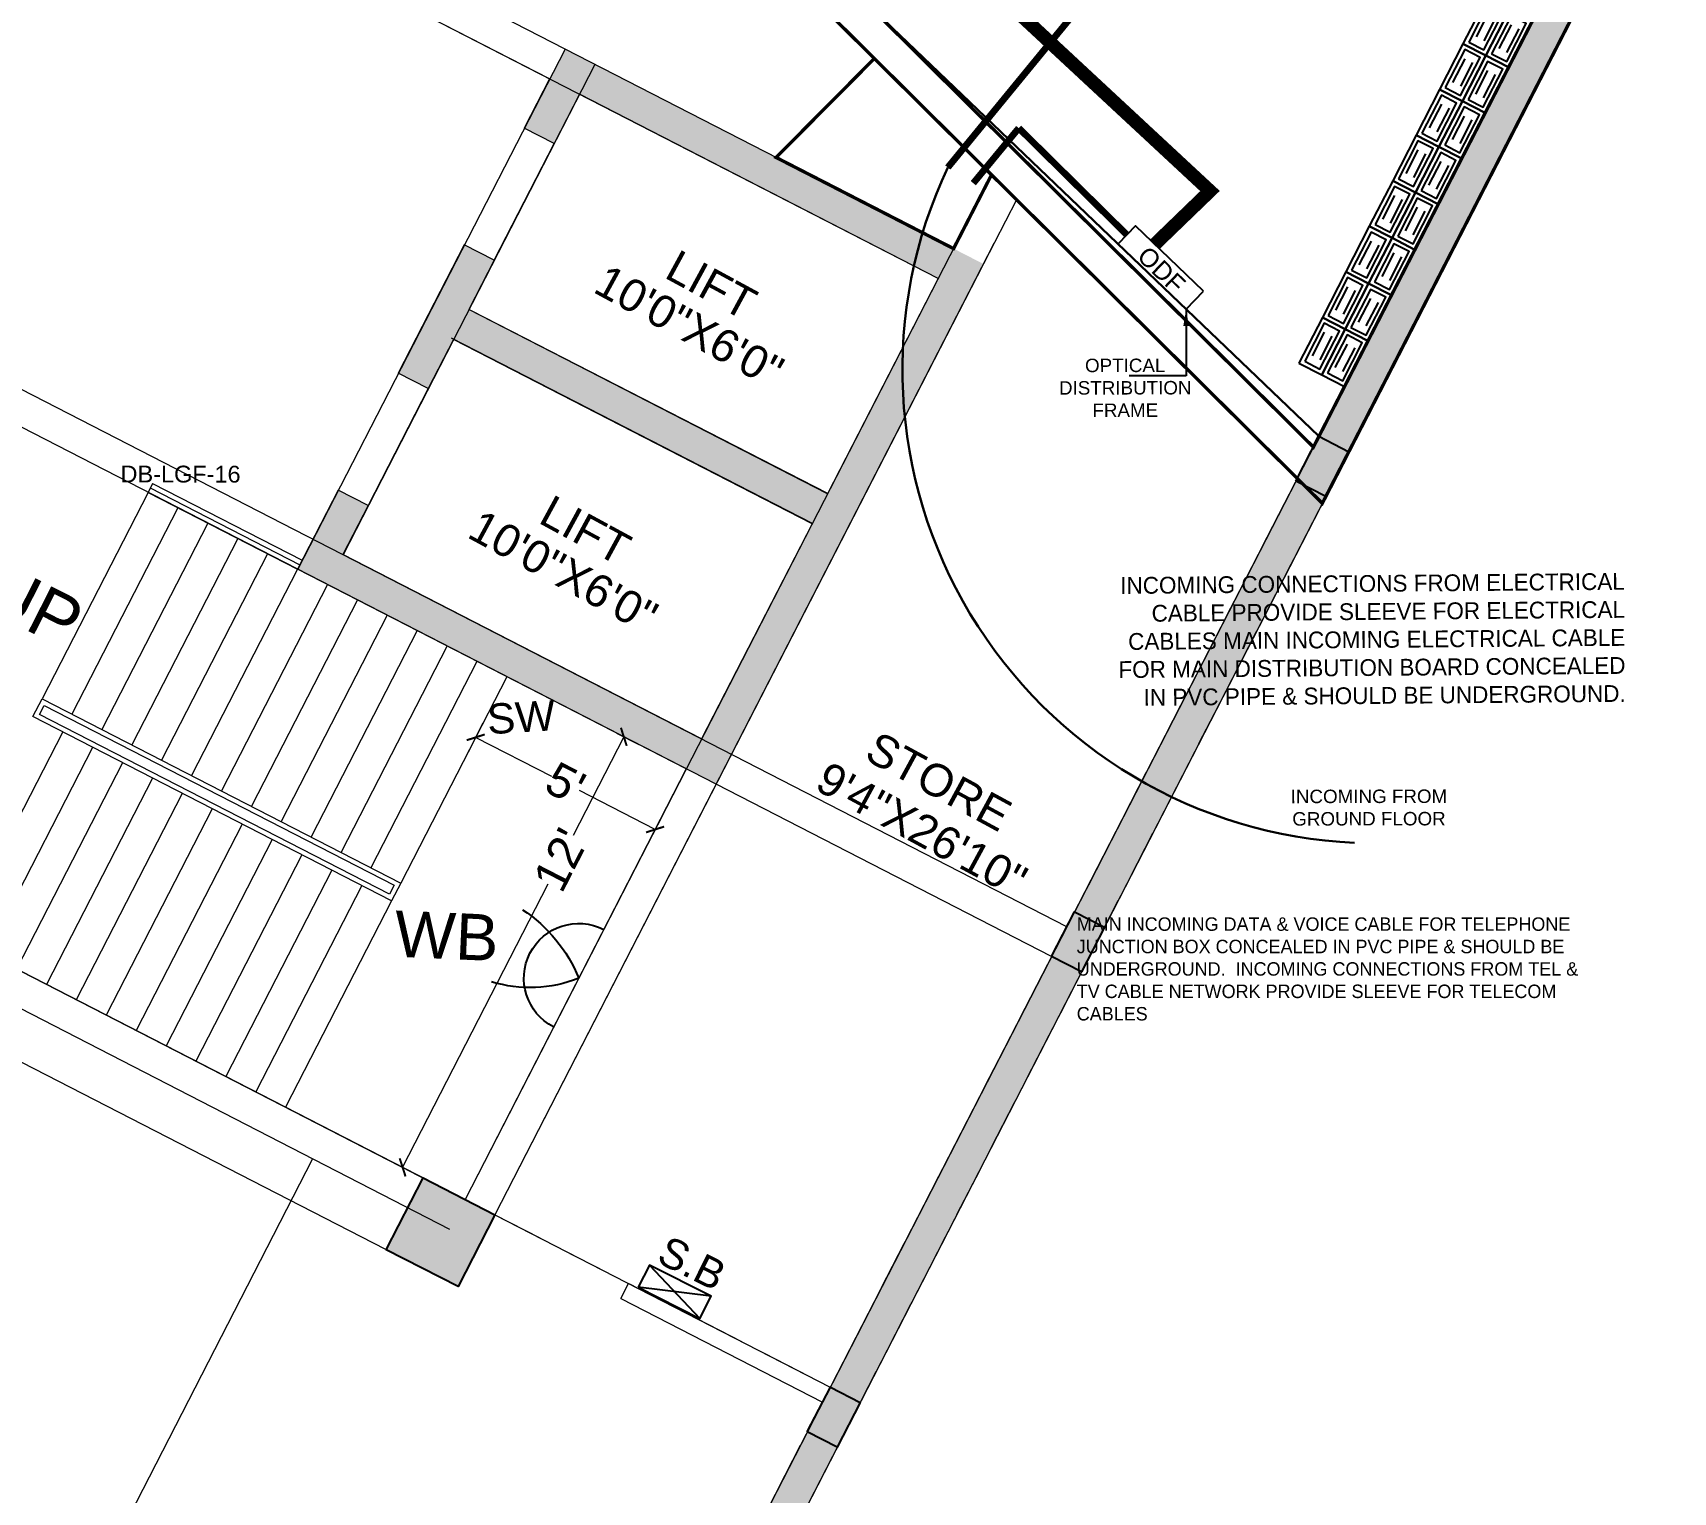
# Model space of a CAD drawing. Header units: inches. Extents: x 1195829 to 1240342, y -967019 to -858076.
# Drawn here: x 1223706.6 to 1224194.6, y -911751.3 to -911317.2 of the extents above; entities that cross this region are included whole.
import ezdxf

# ---------------------------------------------------------------- set-up
doc = ezdxf.new("R2010")
doc.units = ezdxf.units.IN
doc.header["$LTSCALE"] = 6
doc.header["$PDMODE"] = 2
doc.linetypes.add('DASHED2', pattern=[0.375, 0.25, -0.125])
doc.linetypes.add('PHANTOM2', pattern=[1.25, 0.625, -0.125, 0.125, -0.125, 0.125, -0.125])
doc.layers.get('0').update_dxf_attribs({"color": 251})
doc.layers.get('Defpoints').update_dxf_attribs({"color": 251})
for name, color, linetype in [('COLL SIZE', 251, 'Continuous'), ('DIM', 251, 'Continuous'), ('ELECTRICAL OPENING', 1, 'Continuous'), ('line', 251, 'Continuous')]:
    doc.layers.add(name, color=color, linetype=linetype)
for name, color, linetype, lineweight in [('column', 251, 'Continuous', 25), ('ELECT TEXT', 3, 'Continuous', 20), ('ELECT WIRING', 252, 'Continuous', 20), ('MDB', 1, 'Continuous', 25), ('plan', 251, 'Continuous', 5), ('power', 7, 'Continuous', 20), ('POWER PLUG FOR AC', 1, 'Continuous', 25), ('v.b', 251, 'Continuous', 5), ('W', 251, 'Continuous', 5), ('wall', 251, 'Continuous', 30), ('xref', 251, 'Continuous', 30)]:
    doc.layers.add(name, color=color, linetype=linetype, lineweight=lineweight)
doc.styles.add('ARI', font='arial.ttf')
doc.styles.add('ARIAL', font='arial.ttf', dxfattribs={"height": 8})
doc.styles.add('I96', font='arial.ttf', dxfattribs={"width": 0.8, "height": 7})
doc.styles.get("Standard").update_dxf_attribs({"font": 'stylu.ttf', "height": 96})
doc.styles.add('style1', font='arial.ttf', dxfattribs={"height": 3})
doc.dimstyles.new('Copy of AA', dxfattribs={"dimtxt": 15, "dimasz": 4, "dimexe": 5, "dimexo": 0, "dimgap": 0.09, "dimtad": 0, "dimdec": 0, "dimzin": 0, "dimdsep": 46, "dimlunit": 3, "dimtxsty": 'ARI', "dimblk": 'ARCHTICK', "dimcen": 0.09, "dimclrt": 7, "dimadec": 0, "dimazin": 0, "dimtfac": 1, "dimtdec": 0, "dimtofl": 0, "dimtmove": 0, "dimatfit": 3, "dimfxl": 0.18, "dimtolj": 1, "dimtzin": 0, "dimlwd": 9, "dimlwe": 9, "dimarcsym": 0})
doc.dimstyles.new('IMP96', dxfattribs={"dimtxt": 7, "dimasz": 3, "dimexe": 2, "dimexo": 2, "dimgap": 2, "dimtad": 2, "dimtoh": 1, "dimdec": 1, "dimzin": 0, "dimdsep": 46, "dimlunit": 4, "dimtxsty": 'I96', "dimblk": 'ARCHTICK', "dimcen": 2, "dimdle": 4, "dimclre": 8, "dimclrt": 3, "dimazin": 0, "dimtfac": 0.5, "dimtdec": 1, "dimtix": 1, "dimtmove": 1, "dimatfit": 2, "dimfxl": 1, "dimtolj": 1, "dimtzin": 3, "dimarcsym": 0})

# ---------------------------------------------------------------- blocks, each defined once
blk = doc.blocks.new('_ARCHTICK')
at = {"color": 0, "linetype": 'ByBlock', "const_width": 0.15}
blk.add_lwpolyline([(-0.5, -0.5), (0.5, 0.5)], dxfattribs=at)
blk = doc.blocks.new('*D23')
at = {"layer": 'Defpoints', "color": 0, "ltscale": 10, "transparency": 16777216}
for p in [(1223880.213596853, -911525.5057833232, 3969.120557308197), (1223882.415843073, -911526.6372039481), (1223814.408988421, -911653.5907297798, 3969.12055683136)]:
    blk.add_point(p, dxfattribs=at)
at = {"layer": 'W', "color": 0, "lineweight": 9, "ltscale": 10, "transparency": 16777216}
for p, q in [((1223880.213596853, -911525.5057833232), (1223886.863237047, -911528.9220861853)), ((1223882.415843073, -911526.6372039481), (1223867.335548596, -911555.9901437605)), ((1223816.61123464, -911654.7221504047), (1223859.927954148, -911570.4086071596)), ((1223814.408988421, -911653.5907297798), (1223821.058628615, -911657.0070326419))]:
    blk.add_line(p, q, dxfattribs=at)
at = {"layer": 'W', "color": 0, "lineweight": 9, "ltscale": 10, "transparency": 16777216, "xscale": 4, "yscale": 4, "zscale": 4}
for p, rotation in [((1223882.415843073, -911526.6372039481), 62.80782538397562), ((1223816.61123464, -911654.7221504047), 242.8078253839756)]:
    blk.add_blockref('_ARCHTICK', p, dxfattribs=dict(at, rotation=rotation))
at = {"layer": 'W', "color": 7, "ltscale": 10, "transparency": 16777216, "insert": (1223863.631751372, -911563.1993754599), "char_height": 10, "attachment_point": 5, "rotation": 62.80782538397562, "style": 'ARI'}
blk.add_mtext("\\A1;12'", dxfattribs=at)
blk = doc.blocks.new('*D24')
at = {"layer": 'Defpoints', "color": 0, "ltscale": 10, "transparency": 16777216}
for p in [(1223840.520472489, -911522.5845373361, 3969.12055683136), (1223893.889200179, -911550.0031241833, 3969.120556354523), (1223891.727247516, -911554.2112426976)]:
    blk.add_point(p, dxfattribs=at)
at = {"layer": 'W', "color": 0, "lineweight": 9, "ltscale": 10, "transparency": 16777216}
for p, q in [((1223840.520472489, -911522.5845373361), (1223836.073637588, -911531.2400498246)), ((1223838.358519826, -911526.7926558504), (1223860.870378689, -911538.3582933322)), ((1223891.727247516, -911554.2112426976), (1223869.215388652, -911542.6456052156)), ((1223893.889200179, -911550.0031241833), (1223889.442365278, -911558.6586366717))]:
    blk.add_line(p, q, dxfattribs=at)
at = {"layer": 'W', "color": 0, "lineweight": 9, "ltscale": 10, "transparency": 16777216, "xscale": 4, "yscale": 4, "zscale": 4}
for p, rotation in [((1223838.358519826, -911526.7926558504), 152.8078253837208), ((1223891.727247516, -911554.2112426976), 332.8078253837209)]:
    blk.add_blockref('_ARCHTICK', p, dxfattribs=dict(at, rotation=rotation))
at = {"layer": 'W', "color": 7, "ltscale": 10, "transparency": 16777216, "insert": (1223865.04288367, -911540.5019492739), "char_height": 10, "attachment_point": 5, "rotation": 332.80782538372085, "style": 'ARI'}
blk.add_mtext("\\A1;5'", dxfattribs=at)
blk = doc.blocks.new('RRR')
at = {"layer": 'line', "color": 1, "linetype": 'Continuous'}
for centre, radius, start, end in [((196002.8603891676, -95870.71020529998), 10.95743229780783, 89.99999999749872, 269.9999999974987), ((195982.9680377481, -95888.10341255504), 26.42402890574652, 41.16536374951414, 79.72330112471722), ((195983.4668442218, -95848.25220514182), 29.67273760009078, 276.0538332539148, 310.8121601957422)]:
    blk.add_arc(centre, radius, start, end, dxfattribs=at)
blk = doc.blocks.new('SB')
at = {"layer": 'W', "color": 6, "linetype": 'ByBlock', "lineweight": 25}
for p, q in [((196907.8002691715, -96527.0948449449), (196884.143700367, -96518.55755038398)), ((196884.143700367, -96527.0948449449), (196907.8002691715, -96518.55755038398))]:
    blk.add_line(p, q, dxfattribs=at)
blk.add_lwpolyline([(196884.143700367, -96518.55755038398), (196907.8002691715, -96518.55755038398), (196907.8002691715, -96527.0948449449), (196884.143700367, -96527.0948449449)], close=True, dxfattribs=at)
blk = doc.blocks.new('meter')
at = {"layer": 'POWER PLUG FOR AC', "color": 3}
for p, q in [((30544.29909998038, 7766.938036326866), (30544.29909998038, 7760.721315798289)), ((30546.3183533412, 7766.938036326866), (30546.3183533412, 7760.721315798289))]:
    blk.add_line(p, q, dxfattribs=at)
at = {"layer": 'POWER PLUG FOR AC'}
for points in [[(30542.33459162238, 7757.829676062577), (30548.33459162238, 7757.829676062577), (30548.33459162238, 7769.829676062578), (30542.33459162238, 7769.829676062578)], [(30543.33459162239, 7758.829676062578), (30547.33459162239, 7758.829676062578), (30547.33459162239, 7768.829676062579), (30543.33459162239, 7768.829676062579)]]:
    blk.add_lwpolyline(points, close=True, dxfattribs=at)

msp = doc.modelspace()

# ---------------------------------------------------------------- hatches: boundary and pattern name
at = {"layer": 'COLL SIZE', "lineweight": 25, "ltscale": 100, "true_color": 0xffc6b3}
h = msp.add_hatch(color=31, dxfattribs=at)
h.dxf.hatch_style = 1
h.paths.add_polyline_path([(1224082.335401907, -911450.5899439547), (1224089.191322321, -911437.2484164818), (1224098.085673968, -911441.8190300901), (1224091.229753554, -911455.1605575623)])
at = {"layer": 'COLL SIZE', "ltscale": 100}
h = msp.add_hatch(color=256, dxfattribs=at)
h.dxf.hatch_style = 1
h.paths.add_polyline_path([(1224082.335401907, -911450.5899439547), (1224089.191322321, -911437.2484164818), (1224098.085673968, -911441.8190300901), (1224091.229753554, -911455.1605575623)])
at = {"layer": 'COLL SIZE', "lineweight": 25, "ltscale": 100, "true_color": 0xffc6b3}
h = msp.add_hatch(color=31, dxfattribs=at)
h.dxf.hatch_style = 1
h.paths.add_polyline_path([(1224009.662645156, -911592.0101358611), (1224016.51856557, -911578.668608388), (1224025.412917218, -911583.2392219973), (1224018.556996804, -911596.5807494684)])
at = {"layer": 'COLL SIZE', "ltscale": 100}
h = msp.add_hatch(color=256, dxfattribs=at)
h.dxf.hatch_style = 1
h.paths.add_polyline_path([(1224009.662645156, -911592.0101358611), (1224016.51856557, -911578.668608388), (1224025.412917218, -911583.2392219973), (1224018.556996804, -911596.5807494684)])
at = {"layer": 'COLL SIZE', "lineweight": 25, "ltscale": 100, "true_color": 0xffc6b3}
h = msp.add_hatch(color=31, dxfattribs=at)
h.dxf.hatch_style = 1
h.paths.add_polyline_path([(1223936.98988847, -911733.4303276428), (1223943.845808884, -911720.0888001715), (1223952.740160532, -911724.65941378), (1223945.884240117, -911738.0009412512)])
at = {"layer": 'COLL SIZE', "ltscale": 100}
h = msp.add_hatch(color=256, dxfattribs=at)
h.dxf.hatch_style = 1
h.paths.add_polyline_path([(1223936.98988847, -911733.4303276428), (1223943.845808884, -911720.0888001715), (1223952.740160532, -911724.65941378), (1223945.884240117, -911738.0009412512)])
at = {"layer": 'column', "ltscale": 10, "true_color": 0x636466}
h = msp.add_hatch(color=251, dxfattribs=at)
h.dxf.hatch_style = 1
h.paths.add_polyline_path([(1223822.733501783, -911657.8675111462), (1223844.080992859, -911668.8349458845), (1223833.11355812, -911690.1824369612), (1223811.766067043, -911679.2150022213)])
h = msp.add_hatch(color=251, dxfattribs=at)
h.dxf.hatch_style = 1
h.paths.add_polyline_path([(1223822.733501783, -911657.8675111462), (1223844.080992859, -911668.8349458845), (1223833.11355812, -911690.1824369612), (1223811.766067043, -911679.2150022213)])
at = {"layer": 'W', "ltscale": 10, "true_color": 0x636466}
h = msp.add_hatch(dxfattribs=at)
h.set_pattern_fill('AR-CONC', color=251, scale=0.05999999999999999)
h.set_pattern_definition([(49.99999999999999, (101708.6892317184, -9999.576182052377), (10.93108013976024, -0.9563451323341847), [1.143, -12.573]), (355, (101708.6892317184, -9999.576182052377), (-2.114605285498161, 11.46341071434211), [0.9144000000000002, -10.0584350502]), (100.4514446999999, (101709.6001521382, -9999.655877262354), (8.816474825421198, 10.50706511473171), [0.9714005279999997, -10.685414676]), (46.1842, (101708.6892317182, -9996.528182052425), (16.26474245352779, -2.522539675963628), [1.7145, -18.8595]), (96.63555760999989, (101710.0446257184, -9996.738392052474), (14.24424804309018, 14.84556747586329), [1.4571013884, -16.0281364896]), (351.1841511700001, (101708.6892317182, -9996.528182052425), (14.24424804389862, 14.84556747513196), [1.3715980242, -15.0875839152]), (21, (101710.2132317182, -9997.290182052297), (9.096863476147949, -6.135911891225255), [1.143, -12.573]), (326.0000000000001, (101710.2132317182, -9997.290182052297), (3.708121700858824, 11.05127796733915), [0.9144000000000001, -10.0584]), (71.45144499999999, (101710.9713036742, -9997.801508046337), (12.80498515672297, 4.915366133154315), [0.9714005279999999, -10.685396256]), (37.50000000000001, (101708.6892317184, -9999.576182052377), (0.1853161950355084, 5.073302332389186), [0, -9.93648, 0, -10.2108, 0, -10.0965]), (7.500000000000003, (101708.6892317184, -9999.576182052377), (4.009179750618345, 6.01083448908717), [0, -5.821679999999999, 0, -9.70788, 0, -3.8481]), (327.5, (101705.2907117184, -9999.576182052493), (8.135435710012283, -0.3437246395604059), [0, -3.81, 0, -11.8872, 0, -15.7734]), (317.5, (101703.7667117182, -9999.576182052377), (8.887750883161083, 1.525589461999982), [0, -4.952999999999999, 0, -7.89432, 0, -11.2014])])
h.paths.add_polyline_path([(1222904.290980709, -912663.8109355978), (1223035.431821981, -912682.1699798831), (1223144.148173939, -912675.9002062089), (1223258.777578605, -912669.2894212562), (1223332.267371715, -912665.0511961697), (1223469.49330359, -912665.0511961699), (1224193.952611545, -911255.2632791958), (1223063.360843841, -910132.6284717623), (1222410.696912366, -910400.1186342236), (1222469.924268357, -910543.6308050351), (1221381.759432851, -910989.08717813), (1222107.069317237, -912761.0970161069), (1222424.184575321, -912698.0847101017), (1222723.819422519, -912638.545844136)])
h.paths.add_polyline_path([(1222905.677409272, -912653.9075111477), (1223035.841105982, -912672.1297602127), (1223143.572421252, -912665.9167945253), (1223258.201825918, -912659.3060095723), (1223331.979256404, -912655.0511961698), (1223463.388995366, -912655.0511961699), (1224181.713077904, -911257.2023440492), (1223061.018977389, -910144.3955452887), (1222423.764860786, -910405.5700931052), (1222482.993785229, -910549.0860643872), (1221394.802117437, -910994.5534216749), (1222114.126532377, -912751.9401158447), (1222421.851824913, -912687.9218921433), (1222721.79406019, -912628.16478648)], flags=16)
at = {"layer": 'W', "ltscale": 10}
h = msp.add_hatch(color=256, dxfattribs=at)
h.dxf.hatch_style = 1
h.paths.add_polyline_path([(1223852.785542239, -911345.5305110154), (1223864.87247187, -911322.003986483), (1223989.399503147, -911385.980689125), (1223909.885601291, -911540.7499994292), (1223900.990813343, -911536.1802349539), (1223785.358570014, -911476.7732967857), (1223797.445499645, -911453.2467722528), (1223806.340287593, -911457.8165367272), (1223798.823122436, -911472.4482733116), (1223905.560577817, -911527.2854470055), (1223938.462882034, -911463.242973777), (1223831.725426653, -911408.4058000819), (1223824.208261496, -911423.0375366668), (1223815.313473547, -911418.4677721926), (1223834.917568336, -911380.3095110755), (1223843.812356284, -911384.87927555), (1223836.295191127, -911399.5110121345), (1223943.032646509, -911454.3481858282), (1223975.934950725, -911390.3057125998), (1223869.197495344, -911335.4685389058), (1223861.680330187, -911350.1002754896)])

# ---------------------------------------------------------------- linework, layer by layer
at = {"layer": 'COLL SIZE', "color": 31, "lineweight": 25, "ltscale": 100, "true_color": 0xffc6b3}
for points, elevation in [([(1224082.335402253, -911450.5899443662), (1224089.191322666, -911437.2484168927), (1224098.085674315, -911441.819030502), (1224091.2297539, -911455.1605579735), (1224082.335402253, -911450.5899443662)], 2940534656.615093), ([(1224009.662645502, -911592.0101362717), (1224016.518565916, -911578.6686087991), (1224025.412917564, -911583.2392224073), (1224018.55699715, -911596.5807498798), (1224009.662645502, -911592.0101362717)], 2940534656.615092), ([(1223936.989888815, -911733.4303280541), (1223943.84580923, -911720.0888005825), (1223952.740160877, -911724.6594141907), (1223945.884240463, -911738.0009416624), (1223936.989888815, -911733.4303280541)], 2940530687.494535)]:
    msp.add_lwpolyline(points, dxfattribs=dict(at, elevation=elevation))
at = {"layer": 'COLL SIZE', "ltscale": 100}
for points, elevation in [([(1224082.335402253, -911450.5899443662), (1224089.191322666, -911437.2484168927), (1224098.085674315, -911441.819030502), (1224091.2297539, -911455.1605579735), (1224082.335402253, -911450.5899443662)], 2940534656.615093), ([(1224009.662645502, -911592.0101362717), (1224016.518565916, -911578.6686087991), (1224025.412917564, -911583.2392224073), (1224018.55699715, -911596.5807498798), (1224009.662645502, -911592.0101362717)], 2940534656.615092), ([(1223936.989888815, -911733.4303280541), (1223943.84580923, -911720.0888005825), (1223952.740160877, -911724.6594141907), (1223945.884240463, -911738.0009416624), (1223936.989888815, -911733.4303280541)], 2940530687.494535)]:
    msp.add_lwpolyline(points, dxfattribs=dict(at, elevation=elevation))
at = {"layer": 'column', "color": 251, "ltscale": 10, "true_color": 0x636466, "elevation": 2940530687.494535}
msp.add_lwpolyline([(1223822.733502128, -911657.8675115579), (1223844.080993204, -911668.8349462954), (1223833.113558465, -911690.1824373725), (1223811.766067389, -911679.2150026325), (1223822.733502128, -911657.8675115579)], dxfattribs=at)
msp.add_lwpolyline([(1223822.733502128, -911657.8675115579), (1223844.080993204, -911668.8349462954), (1223833.113558465, -911690.1824373725), (1223811.766067389, -911679.2150026325), (1223822.733502128, -911657.8675115579)], dxfattribs=at)
at = {"layer": 'ELECT TEXT', "color": 3, "linetype": 'ByBlock', "lineweight": -3}
msp.add_line((1224049.680953261, -911419.2773071328, 2931994254.619794), (1224032.765084815, -911419.2773071328, 2931994254.619794), dxfattribs=at)
at = {"layer": 'ELECT WIRING', "color": 1, "const_width": 2}
msp.add_lwpolyline([(1224107.716533286, -911200.0762966401), (1223978.791489276, -911357.2673951188)], dxfattribs=at)
at = {"layer": 'ELECT WIRING', "color": 5, "const_width": 2}
msp.add_lwpolyline([(1223986.371118226, -911361.940715554), (1223999.895884594, -911345.5565828017)], dxfattribs=at)
at = {"layer": 'ELECT WIRING', "color": 5, "const_width": 2, "elevation": 2931994254.619794}
msp.add_lwpolyline([(1224032.030471528, -911377.2799926517), (1223999.895884594, -911345.5565828017)], dxfattribs=at)
at = {"layer": 'MDB', "elevation": 2931994254.619794}
msp.add_lwpolyline([(1224054.810115136, -911394.1029389214), (1224034.595052466, -911374.6192845323), (1224029.46589059, -911379.940700771), (1224049.680953259, -911399.4243551602)], close=True, dxfattribs=at)
at = {"layer": 'power', "color": 5, "linetype": 'PHANTOM2', "ltscale": 100, "const_width": 4, "elevation": 2931994254.619794}
msp.add_lwpolyline([(1224040.340757306, -911380.1571020073), (1224056.784461854, -911364.2767777016), (1223886.095752216, -911205.6566029048), (1223861.668270987, -911230.2572201286)], dxfattribs=at)
at = {"layer": 'v.b', "color": 31, "linetype": 'DASHED2', "ltscale": 10, "true_color": 0xffc6b3}
for p, q in [((1224181.71307825, -911257.2023444007, 2940526601.574471), (1223463.388995712, -912655.0511965231, 2940526718.373977)), ((1224193.952611891, -911255.2632795472, 2940526601.030544), (1223469.493303936, -912665.0511965227, 2940526718.373977)), ((1223844.080993204, -911668.8349462964, 2940534656.615092), (1223943.7945418, -911720.0755673439, 2940534656.615093))]:
    msp.add_line(p, q, dxfattribs=at)
at = {"layer": 'W', "color": 251, "ltscale": 10, "true_color": 0x636466}
for p, q in [((1223369.738181047, -910727.6968130515, 2940530687.494535), (1224087.545115328, -911440.4519138869, 2940534656.615092)), ((1223843.040985644, -911197.6685730135, 2940534656.615092), (1224087.545115328, -911440.4519138869, 2940534656.615092)), ((1223832.446935235, -911201.2415403974, 2940534656.615093), (1223991.783736304, -911359.456949429, 2940534656.615092)), ((1224181.71307825, -911257.2023444007, 2940526601.574471), (1223463.388995712, -912655.0511965231, 2940526718.373977)), ((1224193.952611891, -911255.2632795472, 2940526601.030544), (1223469.493303936, -912665.0511965227, 2940526718.373977)), ((1223980.504715545, -911381.4109250614, 2940534656.615092), (1223768.661742501, -911272.5749980004, 2940534656.615092)), ((1223975.93495107, -911390.3057130091, 2940534656.615092), (1223761.269446315, -911280.0196889687, 2940534656.615093)), ((1223980.504715545, -911381.4109250614, 2940534656.615092), (1223800.682979116, -911289.0261501083, 2940534656.615093)), ((1223860.30270774, -911330.8987748416, 2940534656.615092), (1223796.113214641, -911297.9209380561, 2940534656.615092)), ((1223873.839904494, -911326.6110729406, 2940534656.615093), (1223798.895767112, -911472.4855952958, 2940534656.615092)), ((1223860.30270774, -911330.8987748416, 2940534656.615092), (1223852.785542584, -911345.5305114258, 2940534656.615092)), ((1223869.197495689, -911335.4685393164, 2940534656.615092), (1223861.680330532, -911350.1002759007, 2940534656.615093)), ((1223975.93495107, -911390.3057130091, 2940534656.615092), (1223869.197495689, -911335.4685393164, 2940534656.615092)), ((1223843.81235663, -911384.8792759599, 2940534656.615092), (1223861.680330532, -911350.1002759007, 2940534656.615093)), ((1223861.680330532, -911350.1002759007, 2940534656.615093), (1223852.785542584, -911345.5305114258, 2940534656.615092)), ((1223991.783736304, -911359.456949429, 2940534656.615092), (1223980.504715544, -911381.4109250614, 2940534656.615092)), ((1223999.228427273, -911366.8492456134, 2940534656.615092), (1223989.399503493, -911385.9806895362, 2940534656.615092)), ((1223999.228427273, -911366.8492456134, 2940534656.615092), (1224082.750047168, -911449.783051025, 2940534656.615092)), ((1223985.071684751, -911372.5215779453, 2940534656.615092), (1223835.186205256, -911664.2651818217, 2940534656.615092)), ((1223834.917568681, -911380.3095114861, 2940534656.615092), (1223815.313473893, -911418.4677726033, 2940534656.615092)), ((1223843.81235663, -911384.8792759599, 2940534656.615092), (1223834.917568681, -911380.3095114861, 2940534656.615092)), ((1223992.516375719, -911379.9138741299, 2940534656.615092), (1223844.080993204, -911668.8349462964, 2940534656.615092)), ((1223843.81235663, -911384.8792759599, 2940534656.615092), (1223836.295191473, -911399.5110125453, 2940534656.615092)), ((1223989.399503492, -911385.9806895357, 2940534656.615092), (1223844.080993204, -911668.8349462964, 2940534656.615092)), ((1223975.93495107, -911390.3057130092, 2940534656.615092), (1223943.032646854, -911454.3481862388, 2940534656.615092)), ((1223943.032646854, -911454.3481862389, 2940534656.615092), (1223836.295191473, -911399.5110125452, 2940534656.615092)), ((1223943.063789965, -911454.2875679343, 2940534656.615093), (1223837.142303443, -911399.8696044047, 2940534656.615093)), ((1223831.725426998, -911408.4058004939, 2940534656.615093), (1223824.208261841, -911423.0375370763, 2940534656.615093)), ((1223938.49402549, -911463.1823558838, 2940534656.615092), (1223831.161273113, -911408.039343863, 2940534656.615093)), ((1223938.462882379, -911463.2429741867, 2940534656.615093), (1223831.725426998, -911408.4058004939, 2940534656.615093)), ((1223824.208261841, -911423.0375370772, 2940534656.615093), (1223815.313473893, -911418.4677726033, 2940534656.615092)), ((1223824.208261841, -911423.0375370772, 2940534656.615093), (1223806.340287938, -911457.8165371376, 2940534656.615092)), ((1223806.340287938, -911457.8165371376, 2940534656.615092), (1223797.44549999, -911453.2467726618, 2940534656.615093)), ((1223806.340287938, -911457.8165371376, 2940534656.615092), (1223798.823122782, -911472.4482737217, 2940534656.615092)), ((1223938.46288238, -911463.2429741865, 2940534656.615093), (1223905.560578163, -911527.2854474164, 2940534656.615092)), ((1223905.560578163, -911527.2854474164, 2940534656.615092), (1223798.823122782, -911472.4482737217, 2940534656.615092)), ((1223820.937722152, -911495.0523550932, 2940534656.615092), (1223789.406347279, -911556.426391938, 2940534656.615092)), ((1223820.937722152, -911495.0523550932, 2940534656.615092), (1223789.406347279, -911556.426391938, 2940534656.615092)), ((1223829.8325101, -911499.622119569, 2940534656.615092), (1223798.301135226, -911560.996156412, 2940534656.615092)), ((1223829.8325101, -911499.622119569, 2940534656.615092), (1223798.301135226, -911560.996156412, 2940534656.615092)), ((1223838.727298049, -911504.1918840439, 2940534656.615092), (1223807.195923175, -911565.5659208868, 2940534656.615093)), ((1223838.727298049, -911504.1918840439, 2940534656.615092), (1223807.195923175, -911565.5659208868, 2940534656.615093)), ((1223847.622085998, -911508.7616485178, 2940534656.615093), (1223816.090711124, -911570.1356853616, 2940534656.615092)), ((1223847.622085998, -911508.7616485178, 2940534656.615093), (1223816.090711124, -911570.1356853616, 2940534656.615092)), ((1223900.990813689, -911536.1802353641, 2940534656.615092), (1223835.186205256, -911664.2651818217, 2940534656.615092)), ((1223813.348852439, -911575.4725581314, 2940534656.615092), (1223781.817477565, -911636.8465949753, 2940534656.615092)), ((1223813.348852439, -911575.4725581314, 2940534656.615092), (1223781.817477565, -911636.8465949753, 2940534656.615092)), ((1223789.843809991, -911652.212722821, 2940534656.615093), (1223272.749592582, -912658.4670266378, 2940528294.654247)), ((1223844.080993205, -911668.8349462963, 2940530687.494535), (1223943.840478864, -911720.0991734015, 2940530687.494535)), ((1223881.533524424, -911693.7025316646, 2940530687.494534), (1223883.818831229, -911689.2553558408, 2940530687.494534)), ((1223881.533524424, -911693.7025316646, 2940530687.494534), (1223941.55517206, -911724.5463492244, 2940530687.494535))]:
    msp.add_line(p, q, dxfattribs=at)
at = {"layer": 'W', "ltscale": 10}
for p, q in [((1223864.945116546, -911322.0413084668, 2940534656.615092), (1223785.43121469, -911476.8106187684, 2940534656.615092)), ((1224014.232822792, -911583.1166336974, 2940534656.615092), (1223647.428085062, -911394.6679298857, 2940534656.615092)), ((1224009.662209162, -911592.0109853834, 2940534656.615092), (1223640.035788877, -911402.1126208549, 2940534656.615092)), ((1223742.255559959, -911451.2560384402, 2940534656.615092), (1223740.884630617, -911453.924474825, 2940534656.615092)), ((1223741.570095288, -911452.5902566321, 2940534656.615092), (1223786.04403503, -911475.4390790036, 2940534656.615092)), ((1223742.255559959, -911451.2560384402, 2940534656.615092), (1223786.729499701, -911474.1048608116, 2940534656.615092)), ((1223740.884630617, -911453.924474825, 2940534656.615092), (1223709.353255742, -911515.298511668, 2940534656.615092)), ((1223740.884630617, -911453.924474825, 2940534656.615092), (1223709.353255742, -911515.298511668, 2940534656.615092)), ((1223740.884630617, -911453.924474825, 2940534656.615092), (1223785.358570359, -911476.7732971965, 2940534656.615092)), ((1223797.44549999, -911453.2467726618, 2940534656.615093), (1223785.358570359, -911476.7732971965, 2940534656.615092)), ((1223749.779418565, -911458.494239298, 2940534656.615092), (1223718.248043691, -911519.8682761427, 2940534656.615093)), ((1223749.779418565, -911458.494239298, 2940534656.615092), (1223718.248043691, -911519.8682761427, 2940534656.615093)), ((1223758.674206513, -911463.0640037729, 2940534656.615092), (1223727.142831639, -911524.4380406177, 2940534656.615092)), ((1223758.674206513, -911463.0640037729, 2940534656.615092), (1223727.142831639, -911524.4380406177, 2940534656.615092)), ((1223457.157717448, -911470.0501916579, 2940534656.615092), (1223844.080993204, -911668.8349462964, 2940534656.615092)), ((1223767.568994462, -911467.6337682467, 2940534656.615092), (1223736.037619588, -911529.0078050926, 2940534656.615093)), ((1223767.568994462, -911467.6337682467, 2940534656.615092), (1223736.037619588, -911529.0078050926, 2940534656.615093)), ((1223776.46378241, -911472.2035327217, 2940534656.615092), (1223744.932407536, -911533.5775695656, 2940534656.615093)), ((1223776.46378241, -911472.2035327217, 2940534656.615092), (1223744.932407536, -911533.5775695656, 2940534656.615093)), ((1223785.358570359, -911476.7732971966, 2940534656.615092), (1223753.827195484, -911538.1473340405, 2940534656.615092)), ((1223785.358570359, -911476.7732971966, 2940534656.615092), (1223753.827195484, -911538.1473340405, 2940534656.615092)), ((1223900.990813689, -911536.180235364, 2940534656.615092), (1223785.358570359, -911476.7732971965, 2940534656.615092)), ((1223794.253358308, -911481.3430616714, 2940534656.615092), (1223762.721983433, -911542.7170985152, 2940534656.615092)), ((1223794.253358308, -911481.3430616714, 2940534656.615092), (1223762.721983433, -911542.7170985152, 2940534656.615092)), ((1223803.148146256, -911485.9128261454, 2940534656.615092), (1223771.616771381, -911547.2868629883, 2940534656.615093)), ((1223803.148146256, -911485.9128261454, 2940534656.615092), (1223771.616771381, -911547.2868629883, 2940534656.615093)), ((1223446.19028271, -911491.3976827326, 2940534656.615092), (1223833.113558466, -911690.1824373712, 2940534656.615092)), ((1223812.042934204, -911490.4825906202, 2940534656.615093), (1223780.511559331, -911551.8566274641, 2940534656.615092)), ((1223812.042934204, -911490.4825906202, 2940534656.615093), (1223780.511559331, -911551.8566274641, 2940534656.615092)), ((1223715.506185006, -911525.2051489126, 2940534656.615093), (1223683.974810133, -911586.5791857565, 2940534656.615092)), ((1223715.506185006, -911525.2051489126, 2940534656.615093), (1223683.974810133, -911586.5791857565, 2940534656.615092)), ((1223835.186205256, -911664.2651818217, 2940534656.615092), (1223568.342566802, -911527.1722475871, 2940534656.615092)), ((1223724.400972954, -911529.7749133856, 2940534656.615093), (1223692.869598081, -911591.1489502295, 2940534656.615092)), ((1223724.400972954, -911529.7749133856, 2940534656.615093), (1223692.869598081, -911591.1489502295, 2940534656.615092)), ((1223733.295760903, -911534.3446778614, 2940534656.615093), (1223701.76438603, -911595.7187147043, 2940534656.615093)), ((1223733.295760903, -911534.3446778614, 2940534656.615093), (1223701.76438603, -911595.7187147043, 2940534656.615093)), ((1223830.616440781, -911673.1599697703, 2940534656.615093), (1223563.772802328, -911536.0670355349, 2940534656.615093)), ((1223742.190548851, -911538.9144423355, 2940534656.615092), (1223710.659173977, -911600.2884791802, 2940534656.615092)), ((1223742.190548851, -911538.9144423355, 2940534656.615092), (1223710.659173977, -911600.2884791802, 2940534656.615092)), ((1223751.0853368, -911543.4842068093, 2940534656.615093), (1223719.553961926, -911604.858243654, 2940534656.615092)), ((1223751.0853368, -911543.4842068093, 2940534656.615093), (1223719.553961926, -911604.858243654, 2940534656.615092)), ((1223759.980124749, -911548.0539712842, 2940534656.615092), (1223728.448749874, -911609.428008128, 2940534656.615092)), ((1223759.980124749, -911548.0539712842, 2940534656.615092), (1223728.448749874, -911609.428008128, 2940534656.615092)), ((1223768.874912697, -911552.6237357589, 2940534656.615093), (1223737.343537823, -911613.9977726038, 2940534656.615092)), ((1223768.874912697, -911552.6237357589, 2940534656.615093), (1223737.343537823, -911613.9977726038, 2940534656.615092)), ((1223777.769700645, -911557.1935002321, 2940534656.615092), (1223746.238325771, -911618.5675370768, 2940534656.615092)), ((1223777.769700645, -911557.1935002321, 2940534656.615092), (1223746.238325771, -911618.5675370768, 2940534656.615092)), ((1223786.664488594, -911561.7632647078, 2940534656.615092), (1223755.13311372, -911623.1373015515, 2940534656.615093)), ((1223786.664488594, -911561.7632647078, 2940534656.615092), (1223755.13311372, -911623.1373015515, 2940534656.615093)), ((1223795.559276543, -911566.3330291817, 2940534656.615092), (1223764.027901668, -911627.7070660256, 2940534656.615093)), ((1223795.559276543, -911566.3330291817, 2940534656.615092), (1223764.027901668, -911627.7070660256, 2940534656.615093)), ((1223804.45406449, -911570.9027936556, 2940534656.615093), (1223772.922689617, -911632.2768305013, 2940534656.615092)), ((1223804.45406449, -911570.9027936556, 2940534656.615093), (1223772.922689617, -911632.2768305013, 2940534656.615092))]:
    msp.add_line(p, q, dxfattribs=at)
at = {"layer": 'W', "color": 251, "ltscale": 10, "true_color": 0x636466, "elevation": 2940533786.972729}
msp.add_lwpolyline([(1222904.290981055, -912663.8109359506), (1223035.431822325, -912682.1699802335), (1223144.148174284, -912675.90020656), (1223258.777578951, -912669.2894216073), (1223332.267372061, -912665.0511965211), (1223469.493303936, -912665.051196524), (1224193.95261189, -911255.263279546), (1223063.360844187, -910132.6284721136), (1222410.696912711, -910400.1186345747), (1222469.924268703, -910543.6308053879), (1221381.759433197, -910989.0871784821), (1222107.069317583, -912761.0970164585), (1222436.884990287, -912804.5346651584), (1222723.819422865, -912638.5458444889), (1222904.290981055, -912663.8109359506)], dxfattribs=at)
at = {"layer": 'W', "color": 251, "ltscale": 10, "true_color": 0x636466, "elevation": 2940533786.97273}
msp.add_lwpolyline([(1222905.677409617, -912653.9075114992), (1223035.841106328, -912672.1297605651), (1223143.572421597, -912665.9167948776), (1223258.201826264, -912659.3060099238), (1223331.97925675, -912655.051196522), (1223463.388995712, -912655.0511965207), (1224181.71307825, -911257.2023444013), (1223061.018977735, -910144.395545641), (1222423.764861132, -910405.5700934585), (1222482.993785574, -910549.0860647375), (1221394.802117783, -910994.5534220263), (1222114.126532722, -912751.940116197), (1222434.820263349, -912794.176379552), (1222721.794060536, -912628.1647868324)], close=True, dxfattribs=at)
at = {"layer": 'W', "ltscale": 10, "elevation": 2940534656.615093}
msp.add_lwpolyline([(1223709.353255742, -911515.2985116671), (1223816.090711124, -911570.1356853616), (1223813.348852439, -911575.4725581314), (1223706.61139706, -911520.6353844348), (1223709.353255742, -911515.2985116671)], dxfattribs=at)
msp.add_lwpolyline([(1223709.353255742, -911515.2985116671), (1223816.090711124, -911570.1356853616), (1223813.348852439, -911575.4725581314), (1223706.61139706, -911520.6353844348), (1223709.353255742, -911515.2985116671)], dxfattribs=at)
at = {"layer": 'W', "ltscale": 10, "elevation": 2940534656.615094}
msp.add_lwpolyline([(1223710.002009263, -911517.3181945313), (1223814.07102826, -911570.7844388824), (1223812.700098917, -911573.4528752672), (1223708.631079923, -911519.9866309115)], close=True, dxfattribs=at)
msp.add_lwpolyline([(1223710.002009263, -911517.3181945313), (1223814.07102826, -911570.7844388824), (1223812.700098917, -911573.4528752672), (1223708.631079923, -911519.9866309115)], close=True, dxfattribs=at)
at = {"layer": 'wall', "ltscale": 6, "extrusion": (0.9254743198150852, 0.3788103527571886, -2.603821939138952e-06), "elevation": 779944.6174918042}
msp.add_lwpolyline([(-1307209.42590839, 2940534658.655899), (-1307045.976525675, 2912600622.208228)], dxfattribs=at)
at = {"layer": 'wall', "color": 6, "ltscale": 6, "const_width": 1, "elevation": 2940534656.615092}
msp.add_lwpolyline([(1223980.504715544, -911381.4109250614), (1223943.019917032, -911362.1528267717), (1223927.714505991, -911354.289556276), (1223956.93924014, -911324.857684375), (1223991.783736304, -911359.456949429), (1223980.504715545, -911381.4109250613)], dxfattribs=at)
at = {"layer": 'wall', "color": 6, "ltscale": 6}
for centre, radius, start, end in [((1224106.151900078, -911417.4507290327), 140.864147037931, 154.707228292315, 267.4113747844938), ((1223719.417508471, -910628.3223820635, 2940530687.494534), 1228.974290016311, 239.5083387122315, 270.6709866797851)]:
    msp.add_arc(centre, radius, start, end, dxfattribs=at)
at = {"layer": 'xref', "color": 1, "linetype": 'ByBlock', "const_width": 1, "elevation": 2940534656.615094}
for points in [[(1224006.04970298, -911251.8847641702), (1223945.182346153, -911313.1835339026), (1224090.194512648, -911457.175123307), (1224193.95261189, -911255.2632795479), (1224099.209923073, -911161.187377662)], [(1224013.145697051, -911258.9308175419), (1223959.324393596, -911313.1335932035), (1224087.545115328, -911440.4519138869), (1224181.71307825, -911257.2023444013), (1224092.163869701, -911168.2833717329)]]:
    msp.add_lwpolyline(points, dxfattribs=at)

# ---------------------------------------------------------------- block references
at = {"layer": 'DIM', "xscale": 1.27089798290887, "yscale": 1.27089798290887, "zscale": 1.27089798290887, "rotation": 332.802355547412}
for p in [(1185101.194847205, -902348.431274979, 2940534656.615094), (1185107.977135346, -902351.9165451492, 2940534656.615094), (1185094.224306865, -902361.9958512612, 2940534656.615094), (1185101.006595006, -902365.4811214313, 2940534656.615094), (1185087.253766525, -902375.5604275434, 2940534656.615094), (1185094.036054666, -902379.0456977135, 2940534656.615094), (1185080.283226184, -902389.1250038255, 2940534656.615094), (1185087.065514325, -902392.6102739957, 2940534656.615094), (1185073.312685844, -902402.6895801077, 2940534656.615094), (1185080.094973985, -902406.1748502778, 2940534656.615094), (1185066.342145504, -902416.25415639, 2940534656.615094), (1185073.124433645, -902419.7394265601, 2940534656.615094), (1185059.371605164, -902429.8187326721, 2940534656.615094), (1185066.153893305, -902433.3040028423, 2940534656.615094), (1185052.401064824, -902443.3833089542, 2940534656.615094), (1185059.183352965, -902446.8685791243, 2940534656.615094)]:
    msp.add_blockref('meter', p, dxfattribs=at)
at = {"layer": 'W', "color": 0, "linetype": 'ByBlock', "lineweight": 25}
for name, p, xscale, yscale, zscale, rotation in [('RRR', (899566.5521984955, -904999.2623887404, 2940534656.615092), -1.486615675130428, 1.486615675130428, 1.486615675130428, 152.7696491521351), ('SB', (1033704.442082064, -908828.3545781943, 2940536136.503857), -0.8674423450567811, 0.8674423450567812, 0.8674423450567808, 153.0223411900133)]:
    msp.add_blockref(name, p, dxfattribs=dict(at, xscale=xscale, yscale=yscale, zscale=zscale, rotation=rotation))

# ---------------------------------------------------------------- texts
at = {"insert": (1224034.688896781, -911384.180306792, 2931994254.619794), "char_height": 5.399832170379622, "attachment_point": 7, "rotation": 316.0555440212027, "style": 'style1'}
msp.add_mtext_dynamic_manual_height_columns('{\\C3;ODF}', width=14.60666240794152, gutter_width=79.88484716460776, heights=[0], dxfattribs=at)
at = {"layer": 'DIM', "color": 3, "insert": (1224180.136880202, -911477.8874776516), "char_height": 4.999999999999998, "width": 157.036536934491, "attachment_point": 3, "rotation": 0.47828235450819573}
msp.add_mtext('INCOMING CONNECTIONS FROM ELECTRICAL CABLE PROVIDE SLEEVE FOR ELECTRICAL CABLES MAIN INCOMING ELECTRICAL CABLE FOR MAIN DISTRIBUTION BOARD CONCEALED IN PVC PIPE & SHOULD BE UNDERGROUND.', dxfattribs=at)
at = {"layer": 'ELECT TEXT', "color": 3, "char_height": 3.999999999999998, "width": 51.22473104030826, "attachment_point": 2, "style": 'ARIAL'}
for s, insert, rotation in [('OPTICAL DISTRIBUTION FRAME', (1224031.553537583, -911414.1412774605, 2931994254.619793), 0.10061834713212738), ('INCOMING FROM GROUND FLOOR', (1224104.054348835, -911542.3407844289, -6.907171656e-07), 0.10061834713213884)]:
    msp.add_mtext(s, dxfattribs=dict(at, insert=insert, rotation=rotation))
at = {"layer": 'ELECT TEXT', "color": 3, "linetype": 'Continuous', "ltscale": 15, "insert": (1223750.559607089, -911451.0525606836, 6.76922336e-08), "char_height": 5, "width": 70.92549790589756, "attachment_point": 8, "rotation": 359.8993816528679, "line_spacing_factor": 1.010231923601691, "style": 'ARIAL'}
msp.add_mtext('DB-LGF-16', dxfattribs=at)
at = {"layer": 'ELECTRICAL OPENING', "color": 3, "lineweight": 30, "insert": (1224017.14000001, -911580.350190561), "char_height": 4, "width": 151.2106474040979, "attachment_point": 1}
msp.add_mtext('MAIN INCOMING DATA & VOICE CABLE FOR TELEPHONE JUNCTION BOX CONCEALED IN PVC PIPE & SHOULD BE UNDERGROUND.  INCOMING CONNECTIONS FROM TEL & TV CABLE NETWORK PROVIDE SLEEVE FOR TELECOM CABLES', dxfattribs=at)
at = {"layer": 'plan', "color": 0, "lineweight": 25, "ltscale": 0.6, "insert": (1223895.72259505, -911674.7437786994, 2940534034.729844), "char_height": 8.929786058577827, "attachment_point": 1, "rotation": 333.5549253995312, "style": 'ARI'}
msp.add_mtext_dynamic_manual_height_columns('{\\C5;S.B}', width=26.53916380632655, gutter_width=14.27300662535071, heights=[0], dxfattribs=at)
at = {"layer": 'W', "color": 251, "ltscale": 10, "true_color": 0x636466, "style": 'ARI'}
for s, p in [('LIFT', (1223894.081338828, -911389.8359394429, 2940525607.020222)), ('LIFT', (1223894.081338828, -911389.8359394429, 2940525607.020222)), ('10\'0"X6\'0"', (1223872.881750705, -911394.1647604163, 2940525607.020222)), ('10\'0"X6\'0"', (1223872.881750705, -911394.1647604163, 2940525607.020222)), ('LIFT', (1223856.609270137, -911462.7732006193, 2940525607.020222)), ('LIFT', (1223856.609270137, -911462.7732006193, 2940525607.020222)), ('10\'0"X6\'0"', (1223835.409682014, -911467.1020215937, 2940525607.020222)), ('10\'0"X6\'0"', (1223835.409682014, -911467.1020215937, 2940525607.020222))]:
    msp.add_text(s, height=9.6, rotation=331.4916426722684, dxfattribs=at).set_placement(p)
at = {"layer": 'W', "ltscale": 10, "style": 'ARI'}
msp.add_text('UP', height=14.99999999999999, rotation=333.05188221755, dxfattribs=at).set_placement((1223690.295102407, -911487.5805236618, 2940526718.373978))
at = {"layer": 'wall', "style": 'ARI'}
for s, height, rotation, p in [('SW', 8.999999999999998, 3.454043273978198, (1223842.008720263, -911525.8840426806, 2940530730.731668)), ('STORE', 9.6, 331.4916426722684, (1223953.524706644, -911533.1068209574, 2940521722.542983)), ('9\'4"X26\'10"', 9.6, 331.4916426722684, (1223938.766818772, -911542.0705522934, 2940521722.542984)), ('WB', 13.75284513750097, 357.5075563196474, (1223813.959671064, -911592.0330074705, 2940526158.574688))]:
    msp.add_text(s, height=height, rotation=rotation, dxfattribs=at).set_placement(p)

# ---------------------------------------------------------------- dimensions: what is measured, and where the dimension line sits
at = {"layer": 'W', "ltscale": 10}
dim = msp.add_linear_dim(base=(1223882.415843073, -911526.6372039481, 2940530687.494535), p1=(1223814.408988421, -911653.5907297799, 2940534656.615092), p2=(1223880.213596853, -911525.5057833233, 2940534656.615093), angle=62.80782538414042, dimstyle='Copy of AA', override={"dimtxt": 10}, dxfattribs=at)
dim.commit()
dim.dimension.update_dxf_attribs({"geometry": '*D23', "text_midpoint": (1223863.631751372, -911563.1993754599, 2940530687.494535), "dimtype": 161})
dim = msp.add_aligned_dim(p1=(1223840.520472488, -911522.5845373361, 2940534656.615092), p2=(1223893.889200179, -911550.0031241833, 2940534656.615092), distance=-4.730993632118395, dimstyle='Copy of AA', override={"dimtxt": 10}, dxfattribs=at)
dim.commit()
dim.dimension.update_dxf_attribs({"geometry": '*D24', "text_midpoint": (1223865.04288367, -911540.5019492739, 2940530687.494535)})

# ---------------------------------------------------------------- leaders
at = {"layer": 'ELECT TEXT', "color": 3, "linetype": 'ByBlock', "lineweight": -3}
msp.add_leader([(1224049.680953261, -911399.4243551622, 2931994254.619794), (1224049.680953261, -911419.2773071328, 2931994254.619794)], dimstyle='IMP96', override={"dimasz": 5, "dimtad": 0, "dimtxsty": 'ARIAL', "dimfxl": 3, "dimfxlon": 1, "dimarcsym": 2}, dxfattribs=at)

doc.saveas('drawing.dxf')
